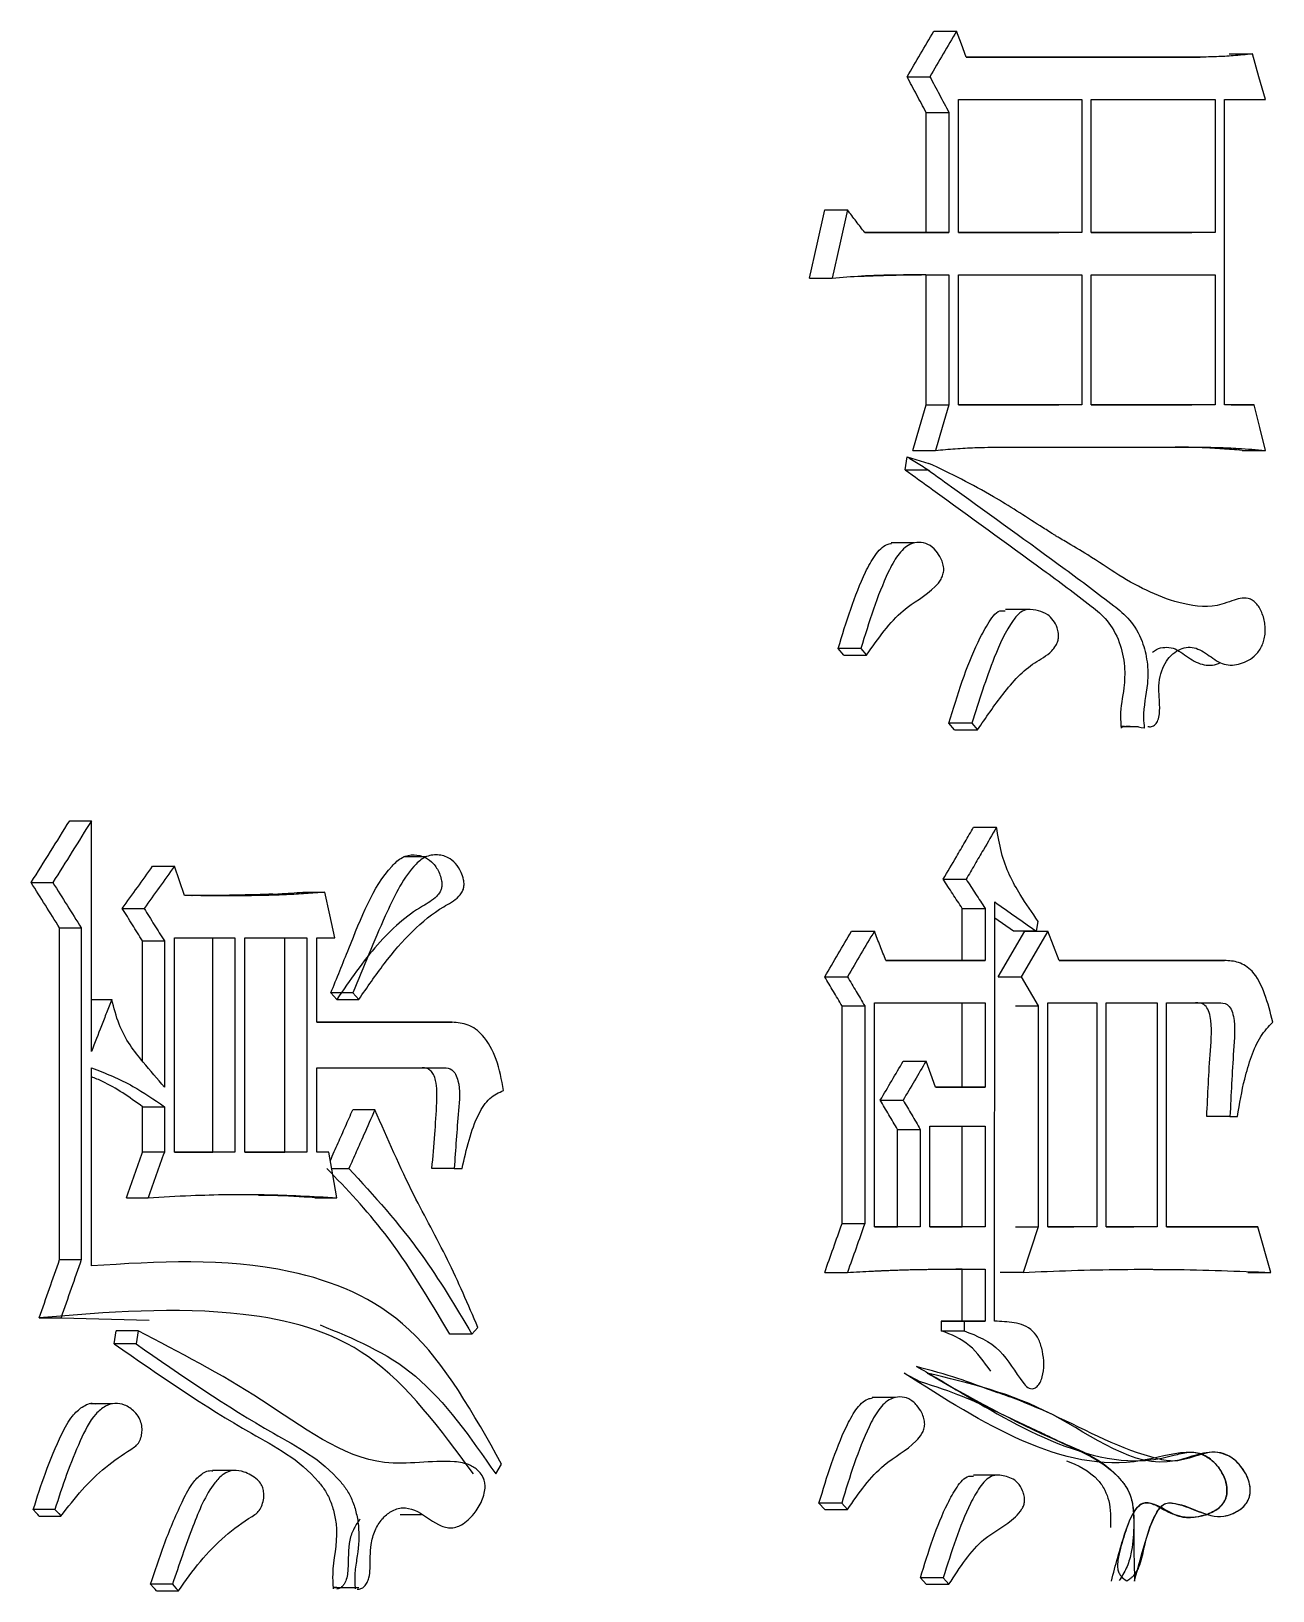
# Model space of a CAD drawing. Header units: millimetres. Extents: x 2003 to 4439, y 563 to 2285.
# Drawn here: x 2873.83 to 2877.96, y 730.27 to 735.46 of the extents above; entities that cross this region are included whole.
import ezdxf

# ---------------------------------------------------------------- set-up
doc = ezdxf.new("R2010")
doc.units = ezdxf.units.MM

msp = doc.modelspace()

# ---------------------------------------------------------------- linework, layer by layer
at = {"color": 7, "linetype": 'Continuous', "lineweight": 25}
for p, q in [((2876.8326, 735.4604), (2876.9087, 735.4604)), ((2877.8162, 735.3847), (2877.8935, 735.3847)), ((2877.7196, 735.3739), (2876.9404, 735.3739)), ((2876.9404, 735.3739), (2877.6424, 735.3739)), ((2877.6425, 735.3739), (2877.7196, 735.3739)), ((2876.7437, 735.309), (2876.8198, 735.309)), ((2876.9151, 734.7898), (2876.9151, 735.2333)), ((2876.9151, 735.2333), (2877.3256, 735.2333)), ((2877.3256, 735.2333), (2877.3256, 734.7898)), ((2877.357, 734.7898), (2877.357, 735.2333)), ((2877.357, 735.2333), (2877.7693, 735.2333)), ((2877.7693, 735.2333), (2877.7693, 734.7898)), ((2877.8004, 735.2333), (2877.9368, 735.2333)), ((2877.8004, 734.2165), (2877.8004, 735.2333)), ((2876.8072, 735.19), (2876.8833, 735.19)), ((2876.8072, 734.7898), (2876.8072, 735.19)), ((2876.8833, 735.19), (2876.8833, 734.7898)), ((2876.4697, 734.8655), (2876.5454, 734.8655)), ((2876.8833, 734.7898), (2876.6029, 734.7898)), ((2876.6029, 734.7898), (2876.8072, 734.7898)), ((2876.8072, 734.7898), (2876.8833, 734.7898)), ((2877.3256, 734.7898), (2876.9151, 734.7898)), ((2876.9151, 734.7898), (2877.2489, 734.7898)), ((2877.3256, 734.7898), (2877.2489, 734.7898)), ((2877.7693, 734.7898), (2877.357, 734.7898)), ((2877.357, 734.7898), (2877.6921, 734.7898)), ((2877.7693, 734.7898), (2877.6922, 734.7898)), ((2876.4185, 734.6383), (2876.4941, 734.6383)), ((2876.8072, 734.6491), (2876.8833, 734.6491)), ((2876.8072, 734.2165), (2876.8072, 734.6491)), ((2876.8833, 734.6491), (2876.8833, 734.2165)), ((2876.9151, 734.2165), (2876.9151, 734.6491)), ((2876.9151, 734.6491), (2877.3256, 734.6491)), ((2877.3256, 734.6491), (2877.3256, 734.2165)), ((2877.357, 734.6491), (2877.7693, 734.6492)), ((2877.357, 734.2165), (2877.357, 734.6491)), ((2877.7693, 734.6492), (2877.7693, 734.2165)), ((2876.8072, 734.2165), (2876.8833, 734.2165)), ((2877.3256, 734.2165), (2876.9151, 734.2165)), ((2876.9151, 734.2165), (2877.2489, 734.2165)), ((2877.3256, 734.2165), (2877.2489, 734.2165)), ((2877.7693, 734.2165), (2877.357, 734.2165)), ((2877.357, 734.2165), (2877.6921, 734.2165)), ((2877.7693, 734.2165), (2877.6922, 734.2165)), ((2877.8997, 734.2165), (2877.8004, 734.2165)), ((2877.8224, 734.2165), (2877.8997, 734.2165)), ((2876.7374, 734.0001), (2876.7437, 734.0434)), ((2876.7437, 734.0434), (2876.8166, 734.0217)), ((2876.7628, 734.065), (2876.8388, 734.065)), ((2877.0544, 734.0758), (2877.7133, 734.0758)), ((2877.6363, 734.0758), (2877.7133, 734.0758)), ((2877.8595, 734.065), (2877.9368, 734.065)), ((2876.7669, 733.7567), (2876.6909, 733.7566)), ((2877.1486, 733.5349), (2877.0716, 733.5349)), ((2876.5336, 733.3835), (2876.5144, 733.4052)), ((2876.5336, 733.3835), (2876.6093, 733.3835)), ((2876.5901, 733.4052), (2876.6093, 733.3835)), ((2876.9022, 733.1347), (2876.8833, 733.1563)), ((2876.9595, 733.1563), (2876.9785, 733.1347)), ((2876.9022, 733.1347), (2876.9785, 733.1347)), ((2873.9559, 732.8318), (2874.0283, 732.8318)), ((2874.0283, 732.0638), (2874.0283, 732.8318)), ((2876.9655, 732.8102), (2877.0418, 732.8102)), ((2875.1421, 732.7114), (2875.0675, 732.7114)), ((2874.2317, 732.6804), (2874.3045, 732.6804)), ((2876.8642, 732.6371), (2876.9404, 732.6371)), ((2873.8276, 732.6263), (2873.8998, 732.6263)), ((2874.7323, 732.5938), (2874.8057, 732.5938)), ((2874.131, 732.5397), (2874.2036, 732.5397)), ((2876.9275, 732.5398), (2877.0038, 732.5398)), ((2876.9275, 732.3667), (2876.9275, 732.5398)), ((2877.0038, 732.5398), (2877.0038, 732.3667)), ((2877.0354, 731.166), (2877.0355, 732.5614)), ((2877.098, 732.464), (2877.0355, 732.5079)), ((2877.1744, 732.464), (2877.1808, 732.4965)), ((2873.9222, 732.4748), (2873.9945, 732.4748)), ((2873.9222, 731.3715), (2873.9222, 732.4748)), ((2873.9945, 732.4748), (2873.9945, 731.3715)), ((2874.1981, 732.0316), (2874.1981, 732.4316)), ((2874.1981, 732.4316), (2874.2709, 732.4316)), ((2874.2709, 732.4316), (2874.2709, 731.9448)), ((2874.3045, 731.7284), (2874.3045, 732.4424)), ((2874.3045, 732.4424), (2874.5056, 732.4424)), ((2874.4325, 731.7284), (2874.4325, 732.4424)), ((2874.5056, 732.4424), (2874.5056, 731.7284)), ((2874.539, 731.7284), (2874.539, 732.4424)), ((2874.539, 732.4424), (2874.7458, 732.4424)), ((2874.6725, 731.7285), (2874.6725, 732.4424)), ((2874.7458, 732.4424), (2874.7458, 731.7285)), ((2874.7791, 732.4424), (2874.8389, 732.4424)), ((2874.7791, 732.1611), (2874.7791, 732.4424)), ((2876.5591, 732.464), (2876.6349, 732.464)), ((2877.0475, 732.3126), (2877.1357, 732.464)), ((2877.1744, 732.464), (2877.098, 732.464)), ((2877.2123, 732.464), (2877.124, 732.3126)), ((2877.1358, 732.464), (2877.2123, 732.464)), ((2877.2501, 732.3667), (2877.2123, 732.464)), ((2877.0038, 732.3667), (2876.6732, 732.3667)), ((2876.6732, 732.3667), (2876.9275, 732.3667)), ((2876.9275, 732.3667), (2877.0038, 732.3667)), ((2877.8004, 732.3667), (2877.2501, 732.3667)), ((2877.2501, 732.3667), (2877.7231, 732.3667)), ((2877.7232, 732.3667), (2877.8004, 732.3667)), ((2876.4697, 732.3126), (2876.5454, 732.3126)), ((2877.0475, 732.3126), (2877.124, 732.3126)), ((2877.124, 732.3126), (2877.1808, 732.2153)), ((2874.0283, 732.2369), (2874.0958, 732.2369)), ((2874.8987, 732.2585), (2874.8252, 732.2585)), ((2874.845, 732.2369), (2874.8252, 732.2585)), ((2874.8987, 732.2585), (2874.9186, 732.2369)), ((2876.6349, 732.2261), (2877.0038, 732.2261)), ((2876.6349, 731.4797), (2876.6349, 732.2261)), ((2876.9275, 731.9448), (2876.9275, 732.2261)), ((2877.0038, 732.2261), (2877.0038, 731.9448)), ((2877.2123, 731.4797), (2877.2123, 732.2261)), ((2877.2123, 732.2261), (2877.3758, 732.2261)), ((2877.3758, 732.2261), (2877.3758, 731.4797)), ((2877.4072, 731.4797), (2877.4072, 732.2261)), ((2877.4072, 732.2261), (2877.5762, 732.2261)), ((2877.5762, 732.2261), (2877.5762, 731.4797)), ((2877.6074, 732.2261), (2877.7818, 732.2261)), ((2877.6074, 731.4797), (2877.6074, 732.2261)), ((2877.7048, 732.2261), (2877.7821, 732.2261)), ((2876.5272, 732.2152), (2876.6029, 732.2152)), ((2876.5272, 731.4905), (2876.5272, 732.2152)), ((2876.6029, 732.2152), (2876.6029, 731.4905)), ((2877.1043, 732.2153), (2877.1808, 732.2153)), ((2877.1808, 732.2153), (2877.1807, 731.4797)), ((2875.2293, 732.1611), (2874.7791, 732.1611)), ((2874.7791, 732.1611), (2875.1554, 732.1611)), ((2875.1554, 732.1611), (2875.2293, 732.1611)), ((2874.0283, 731.3499), (2874.0283, 732.0096)), ((2874.7791, 732.0097), (2875.203, 732.0097)), ((2874.7791, 731.7285), (2874.7791, 732.0097)), ((2875.1292, 732.0097), (2875.2032, 732.0097)), ((2876.731, 732.0314), (2876.807, 732.0314)), ((2877.0038, 731.9448), (2876.8388, 731.9448)), ((2876.8388, 731.9448), (2876.9275, 731.9448)), ((2876.9275, 731.9448), (2877.0038, 731.9448)), ((2874.1981, 731.8799), (2874.2709, 731.8799)), ((2874.1981, 731.7284), (2874.1981, 731.8799)), ((2874.2709, 731.8799), (2874.2709, 731.7284)), ((2874.972, 731.8699), (2874.8984, 731.8699)), ((2876.6547, 731.9015), (2876.7306, 731.9015)), ((2876.7119, 731.8042), (2876.7879, 731.8042)), ((2876.7119, 731.4797), (2876.7119, 731.8042)), ((2876.7879, 731.8042), (2876.7879, 731.4797)), ((2876.8197, 731.4797), (2876.8197, 731.815)), ((2876.8197, 731.815), (2877.0038, 731.815)), ((2876.9275, 731.4797), (2876.9275, 731.815)), ((2877.0038, 731.815), (2877.0038, 731.4797)), ((2877.819, 731.8475), (2877.7418, 731.8475)), ((2877.819, 731.8475), (2877.8438, 731.8475)), ((2874.2709, 731.7284), (2874.1981, 731.7284)), ((2874.5056, 731.7284), (2874.3045, 731.7284)), ((2874.3045, 731.7284), (2874.4325, 731.7284)), ((2874.5056, 731.7284), (2874.4325, 731.7284)), ((2874.7458, 731.7285), (2874.539, 731.7284)), ((2874.539, 731.7284), (2874.6725, 731.7285)), ((2874.7458, 731.7285), (2874.6725, 731.7285)), ((2874.819, 731.7285), (2874.7791, 731.7285)), ((2874.819, 731.7285), (2874.7791, 731.7285)), ((2874.8284, 731.6745), (2874.8855, 731.6745)), ((2875.2359, 731.6744), (2875.1619, 731.6744)), ((2875.2359, 731.6744), (2875.2623, 731.6744)), ((2874.1444, 731.577), (2874.2171, 731.577)), ((2874.7721, 731.577), (2874.8456, 731.577)), ((2876.5272, 731.4905), (2876.6029, 731.4905)), ((2876.7879, 731.4797), (2876.6349, 731.4797)), ((2876.6349, 731.4797), (2876.7119, 731.4797)), ((2876.7879, 731.4797), (2876.7119, 731.4797)), ((2877.0038, 731.4797), (2876.8197, 731.4797)), ((2876.8197, 731.4797), (2876.9275, 731.4797)), ((2877.0038, 731.4797), (2876.9275, 731.4797)), ((2877.1043, 731.4797), (2877.1807, 731.4797)), ((2877.1807, 731.4797), (2877.1303, 731.3282)), ((2877.3758, 731.4797), (2877.2123, 731.4797)), ((2877.2123, 731.4797), (2877.299, 731.4797)), ((2877.3758, 731.4797), (2877.2991, 731.4797)), ((2877.5762, 731.4797), (2877.4072, 731.4797)), ((2877.4072, 731.4797), (2877.4991, 731.4797)), ((2877.5762, 731.4797), (2877.4992, 731.4797)), ((2877.912, 731.4797), (2877.6074, 731.4797)), ((2877.6074, 731.4797), (2877.8346, 731.4797)), ((2877.8348, 731.4797), (2877.912, 731.4797)), ((2877.9554, 731.3282), (2877.912, 731.4797)), ((2873.9222, 731.3715), (2873.9945, 731.3715)), ((2876.9275, 731.339), (2876.9066, 731.339)), ((2876.9275, 731.166), (2876.9275, 731.339)), ((2877.0038, 731.339), (2877.0038, 731.166)), ((2877.5638, 731.3373), (2877.6193, 731.3377)), ((2876.4697, 731.3282), (2876.5454, 731.3282)), ((2877.1303, 731.3282), (2877.0538, 731.3282)), ((2877.878, 731.3282), (2877.9554, 731.3282)), ((2873.8546, 731.1768), (2873.9269, 731.1768)), ((2873.9269, 731.1768), (2874.2202, 731.1688)), ((2874.1041, 731.0902), (2874.1108, 731.1335)), ((2874.1834, 731.1335), (2874.1108, 731.1335)), ((2874.1834, 731.1335), (2874.1767, 731.0902)), ((2876.9341, 731.166), (2876.8579, 731.166)), ((2876.8579, 731.166), (2876.9275, 731.166)), ((2876.8579, 731.166), (2876.8579, 731.1335)), ((2876.8579, 731.1335), (2876.9341, 731.1335)), ((2876.9275, 731.166), (2877.0038, 731.166)), ((2876.9341, 731.166), (2876.9341, 731.1335)), ((2877.0038, 731.166), (2876.9341, 731.166)), ((2874.1767, 731.0902), (2874.1041, 731.0902)), ((2875.2952, 731.1227), (2875.2212, 731.1227)), ((2876.7342, 730.9929), (2876.7891, 730.9644)), ((2877.1604, 730.9407), (2877.1608, 730.9407)), ((2874.0982, 730.8909), (2874.0248, 730.8909)), ((2876.7032, 730.9117), (2876.6273, 730.9117)), ((2874.5056, 730.669), (2874.4317, 730.669)), ((2875.3741, 730.6575), (2875.3938, 730.69)), ((2877.0409, 730.6528), (2876.9646, 730.6528)), ((2876.4697, 730.5386), (2876.4505, 730.5602)), ((2876.5261, 730.5602), (2876.5453, 730.5386)), ((2873.9066, 730.5386), (2873.8343, 730.5386)), ((2873.8546, 730.5169), (2873.9268, 730.5169)), ((2875.0556, 730.5224), (2875.1274, 730.5222)), ((2876.4697, 730.5386), (2876.5453, 730.5386)), ((2876.8072, 730.2898), (2876.7881, 730.3114)), ((2874.2977, 730.2898), (2874.2249, 730.2898)), ((2874.2451, 730.2682), (2874.3178, 730.2682)), ((2874.8455, 730.2789), (2874.919, 730.2789))]:
    msp.add_line(p, q, dxfattribs=at)
at = {"color": 7, "linetype": 'Continuous', "lineweight": 25, "flags": 128}
for points in [[(2876.9404, 735.3739), (2876.9246, 735.4172), (2876.9087, 735.4604)], [(2877.9368, 735.2333), (2877.9152, 735.309), (2877.8935, 735.3847)], [(2876.4185, 734.6383), (2876.4441, 734.7519), (2876.4697, 734.8655)], [(2876.5454, 734.8655), (2876.5198, 734.7519), (2876.4941, 734.6383)], [(2876.7628, 734.065), (2876.785, 734.1407), (2876.8072, 734.2165)], [(2876.8833, 734.2165), (2876.8611, 734.1407), (2876.8388, 734.065)], [(2877.9368, 734.065), (2877.9182, 734.1407), (2877.8997, 734.2165)], [(2876.7374, 734.0001), (2876.7715, 734.0001), (2876.7925, 734.0001), (2876.8134, 734.0001)], [(2876.5901, 733.4052), (2876.5621, 733.4052), (2876.5382, 733.4052), (2876.5144, 733.4052)], [(2876.9595, 733.1563), (2876.9317, 733.1563), (2876.9075, 733.1563), (2876.8833, 733.1563)], [(2874.338, 732.583), (2874.3213, 732.6317), (2874.3045, 732.6804)], [(2874.8389, 732.4424), (2874.8223, 732.5181), (2874.8057, 732.5938)], [(2874.845, 732.2369), (2874.8718, 732.2369), (2874.8952, 732.2369), (2874.9186, 732.2369)], [(2876.8388, 731.9448), (2876.8229, 731.9881), (2876.807, 732.0314)], [(2874.8456, 731.577), (2874.8323, 731.6527), (2874.819, 731.7285)], [(2875.2952, 731.1227), (2875.3052, 731.1336), (2875.3151, 731.1445)], [(2876.5261, 730.5602), (2876.4981, 730.5602), (2876.4743, 730.5602), (2876.4505, 730.5602)], [(2873.8546, 730.5169), (2873.8494, 730.5224), (2873.8443, 730.5279), (2873.8343, 730.5386)], [(2873.9066, 730.5386), (2873.9117, 730.5331), (2873.9193, 730.525), (2873.9269, 730.5169)], [(2876.8642, 730.3114), (2876.836, 730.3114), (2876.8121, 730.3114), (2876.7881, 730.3114)], [(2876.8642, 730.3114), (2876.8738, 730.3006), (2876.8833, 730.2898)], [(2874.2451, 730.2682), (2874.24, 730.2737), (2874.2348, 730.2792), (2874.225, 730.2898)], [(2874.2977, 730.2898), (2874.3028, 730.2843), (2874.3103, 730.2762), (2874.3179, 730.2682)], [(2876.8072, 730.2898), (2876.8354, 730.2898), (2876.8594, 730.2898), (2876.8833, 730.2898)]]:
    msp.add_lwpolyline(points, dxfattribs=at)
at = {"color": 7, "linetype": 'Continuous', "lineweight": 25}
for points, knots in [([(2876.7437, 735.309), (2876.7585, 735.3342), (2876.7882, 735.3847), (2876.8178, 735.4352), (2876.8326, 735.4604)], [0, 0, 0, 0, 0.499999, 1, 1, 1, 1]), ([(2876.9087, 735.4604), (2876.8939, 735.4352), (2876.8643, 735.3847), (2876.8346, 735.3342), (2876.8198, 735.309)], [0, 0, 0, 0, 0.499999, 1, 1, 1, 1]), ([(2877.8935, 735.3847), (2877.8722, 735.3824), (2877.8326, 735.3781), (2877.7746, 735.3751), (2877.7379, 735.3743), (2877.7196, 735.3739)], [0, 0, 0, 0, 0.368696, 0.68428, 1, 1, 1, 1]), ([(2876.8072, 735.19), (2876.7966, 735.2098), (2876.7755, 735.2495), (2876.7543, 735.2892), (2876.7437, 735.309)], [0, 0, 0, 0, 0.5, 1, 1, 1, 1]), ([(2876.8198, 735.309), (2876.8304, 735.2892), (2876.8515, 735.2495), (2876.8727, 735.2098), (2876.8833, 735.19)], [0, 0, 0, 0, 0.5, 1, 1, 1, 1]), ([(2876.6029, 734.7898), (2876.5934, 734.8024), (2876.5742, 734.8276), (2876.555, 734.8529), (2876.5454, 734.8655)], [0, 0, 0, 0, 0.5000004, 1, 1, 1, 1]), ([(2876.4941, 734.6383), (2876.5267, 734.6411), (2876.5633, 734.6442), (2876.6019, 734.6463), (2876.6121, 734.6468), (2876.6222, 734.6472), (2876.6344, 734.6477), (2876.6466, 734.6482), (2876.6588, 734.6486), (2876.6709, 734.6489), (2876.6831, 734.6492), (2876.6953, 734.6494), (2876.7075, 734.6496), (2876.7196, 734.6498), (2876.7318, 734.6499), (2876.7439, 734.65), (2876.7561, 734.65), (2876.7683, 734.65), (2876.7804, 734.65), (2876.7926, 734.6499), (2876.8027, 734.6499), (2876.8108, 734.6498), (2876.8168, 734.6498), (2876.8229, 734.6498), (2876.829, 734.6497), (2876.835, 734.6496), (2876.8411, 734.6496), (2876.8472, 734.6495), (2876.8532, 734.6495), (2876.8593, 734.6494), (2876.8654, 734.6493), (2876.8734, 734.6493), (2876.8793, 734.6492), (2876.8833, 734.6491)], [0, 0, 0, 0, 0.250151, 0.281419, 0.297053, 0.328322, 0.35959, 0.390858, 0.422126, 0.453395, 0.484663, 0.515931, 0.5472, 0.578468, 0.609736, 0.641004, 0.672273, 0.703541, 0.734809, 0.766077, 0.797346, 0.81298, 0.828614, 0.844248, 0.859882, 0.875516, 0.891151, 0.906785, 0.922419, 0.938053, 0.953687, 0.969321, 1, 1, 1, 1]), ([(2876.5801, 734.645), (2876.581, 734.645), (2876.5908, 734.6446), (2876.6849, 734.6489), (2876.7478, 734.6492), (2876.7824, 734.6492), (2876.7924, 734.6492), (2876.7923, 734.6493), (2876.7922, 734.6493)], [0, 0, 0, 0, 0.055768, 0.55582, 0.7982, 0.940395, 0.975861, 1, 1, 1, 1]), ([(2876.8193, 733.9958), (2876.8046, 734.005), (2876.7827, 734.0187), (2876.7587, 734.0338), (2876.7481, 734.0405), (2876.7449, 734.0426), (2876.7437, 734.0434)], [0, 0, 0, 0, 0.582257, 0.869629, 0.954439, 1, 1, 1, 1]), ([(2876.8388, 734.065), (2876.8607, 734.0669), (2876.9044, 734.0708), (2876.9763, 734.0746), (2877.0263, 734.0754), (2877.0544, 734.0758)], [0, 0, 0, 0, 0.303893, 0.607799, 1, 1, 1, 1]), ([(2877.8593, 734.065), (2877.8372, 734.0667), (2877.793, 734.0701), (2877.7187, 734.0746), (2877.6663, 734.0754), (2877.6362, 734.0758)], [0, 0, 0, 0, 0.29793, 0.595868, 1, 1, 1, 1]), ([(2877.7133, 734.0758), (2877.7356, 734.0755), (2877.78, 734.0749), (2877.8546, 734.0714), (2877.9067, 734.0674), (2877.9368, 734.065)], [0, 0, 0, 0, 0.297543, 0.595099, 1, 1, 1, 1]), ([(2876.7374, 734.0001), (2876.7681, 733.978), (2876.922, 733.8674), (2877.1293, 733.7169), (2877.3224, 733.5748), (2877.4119, 733.5022), (2877.4524, 733.4321), (2877.4704, 733.3503), (2877.4672, 733.2657), (2877.4513, 733.1988), (2877.4555, 733.1536), (2877.4567, 733.1401)], [0, 0, 0, 0, 0.101474, 0.507349, 0.687605, 0.74902, 0.811274, 0.865807, 0.912165, 0.973682, 1, 1, 1, 1]), ([(2876.8108, 734.0019), (2876.8416, 733.9798), (2876.9954, 733.8694), (2877.2034, 733.7196), (2877.3967, 733.576), (2877.487, 733.5043), (2877.5264, 733.4379), (2877.5455, 733.3619), (2877.5469, 733.2736), (2877.5272, 733.2017), (2877.5325, 733.1515), (2877.5337, 733.14)], [0, 0, 0, 0, 0.101091, 0.505417, 0.686144, 0.747623, 0.809949, 0.856214, 0.902538, 0.977672, 1, 1, 1, 1]), ([(2877.545, 733.1456), (2877.5493, 733.145), (2877.5582, 733.1438), (2877.5686, 733.1505), (2877.5756, 733.1586), (2877.5811, 733.1697), (2877.5858, 733.1937), (2877.5844, 733.2242), (2877.5829, 733.2518), (2877.5817, 733.2796), (2877.5849, 733.3123), (2877.5975, 733.349), (2877.6168, 733.378), (2877.6405, 733.3974), (2877.6665, 733.4085), (2877.7021, 733.4116), (2877.7443, 733.3869), (2877.7924, 733.3486), (2877.8479, 733.3491), (2877.8925, 733.3699), (2877.9191, 733.4001), (2877.9298, 733.4237), (2877.9347, 733.4429), (2877.9369, 733.4635), (2877.936, 733.4848), (2877.9319, 733.5059), (2877.9251, 733.5255), (2877.9163, 733.543), (2877.9057, 733.5567), (2877.8935, 733.5665), (2877.8669, 733.578), (2877.8318, 733.5667), (2877.7615, 733.5397), (2877.6303, 733.5521), (2877.4822, 733.6243), (2877.3558, 733.712), (2877.2888, 733.7506), (2877.255, 733.7709), (2877.245, 733.7769), (2877.2417, 733.7789), (2877.2392, 733.7804), (2877.2344, 733.7835), (2877.2165, 733.7947), (2877.1484, 733.8373), (2877.0148, 733.926), (2876.8889, 733.9868), (2876.8166, 734.0217)], [0, 0, 0, 0, 0.00737, 0.015009, 0.018555, 0.022128, 0.030111, 0.045178, 0.055064, 0.060343, 0.075509, 0.090437, 0.104896, 0.120548, 0.135595, 0.150698, 0.180779, 0.211233, 0.242231, 0.273349, 0.290015, 0.297441, 0.304692, 0.312416, 0.319982, 0.327794, 0.336224, 0.34425, 0.351944, 0.359644, 0.367692, 0.398957, 0.418859, 0.492604, 0.619034, 0.682459, 0.727701, 0.740175, 0.743874, 0.745883, 0.74615, 0.748384, 0.7547, 0.77878, 0.872725, 1, 1, 1, 1]), ([(2876.5144, 733.4052), (2876.5414, 733.4936), (2876.5752, 733.6047), (2876.6351, 733.7164), (2876.6667, 733.7509), (2876.6873, 733.7543), (2876.6924, 733.7551)], [0, 0, 0, 0, 0.631825, 0.793272, 0.948374, 1, 1, 1, 1]), ([(2876.6093, 733.3835), (2876.6476, 733.4386), (2876.7154, 733.5361), (2876.8123, 733.5826), (2876.8548, 733.6304), (2876.8639, 733.6508), (2876.8671, 733.6688), (2876.8639, 733.688), (2876.8551, 733.7094), (2876.8389, 733.7337), (2876.814, 733.7546), (2876.7833, 733.7607), (2876.7474, 733.7532), (2876.7109, 733.7172), (2876.6511, 733.6037), (2876.6172, 733.4932), (2876.5901, 733.4052)], [0, 0, 0, 0, 0.207529, 0.367373, 0.400836, 0.41667, 0.431354, 0.448141, 0.466694, 0.497248, 0.538464, 0.578549, 0.619959, 0.682144, 0.746848, 1, 1, 1, 1]), ([(2876.8833, 733.1563), (2876.9121, 733.251), (2876.9483, 733.3698), (2877.011, 733.4856), (2877.0421, 733.5334), (2877.0649, 733.5312), (2877.071, 733.5306)], [0, 0, 0, 0, 0.628291, 0.787843, 0.943892, 1, 1, 1, 1]), ([(2876.9785, 733.1347), (2877.0062, 733.1751), (2877.0644, 733.2599), (2877.1474, 733.3517), (2877.2143, 733.3822), (2877.2382, 733.4123), (2877.2458, 733.4282), (2877.2489, 733.4425), (2877.2483, 733.458), (2877.2429, 733.4782), (2877.2309, 733.5003), (2877.2099, 733.5225), (2877.1799, 733.5309), (2877.1495, 733.538), (2877.1195, 733.5273), (2877.0778, 733.4764), (2877.0212, 733.3517), (2876.9829, 733.2304), (2876.9595, 733.1563)], [0, 0, 0, 0, 0.145124, 0.304252, 0.383323, 0.40611, 0.420719, 0.431527, 0.442364, 0.458238, 0.484495, 0.512276, 0.553409, 0.599258, 0.628708, 0.668116, 0.797317, 1, 1, 1, 1]), ([(2877.5612, 733.3929), (2877.5656, 733.3961), (2877.5785, 733.4054), (2877.6018, 733.4106), (2877.639, 733.4073), (2877.6801, 733.373), (2877.7323, 733.3456), (2877.7704, 733.3491), (2877.7875, 733.3587), (2877.7875, 733.3587)], [0, 0, 0, 0, 0.0611875, 0.1807988, 0.2971969, 0.5319522, 0.7661169, 0.9995646, 1, 1, 1, 1]), ([(2877.468, 733.1455), (2877.4655, 733.1455), (2877.4617, 733.1455), (2877.4578, 733.1455), (2877.4566, 733.1455), (2877.4565, 733.1455), (2877.4565, 733.1455), (2877.4595, 733.1455), (2877.477, 733.1455), (2877.4936, 733.1455), (2877.5082, 733.1455), (2877.5149, 733.1455)], [0, 0, 0, 0, 0.13378, 0.2044, 0.212318, 0.214881, 0.216602, 0.217222, 0.490673, 0.769444, 1, 1, 1, 1]), ([(2877.5337, 733.14), (2877.5205, 733.142), (2877.4975, 733.1456), (2877.4725, 733.1458), (2877.4601, 733.1438), (2877.4572, 733.142), (2877.4567, 733.141), (2877.4567, 733.1405), (2877.4567, 733.1402), (2877.4567, 733.1401)], [0, 0, 0, 0, 0.493604, 0.861876, 0.955662, 0.982084, 0.991539, 0.995796, 1, 1, 1, 1]), ([(2873.8276, 732.6263), (2873.849, 732.6605), (2873.8918, 732.729), (2873.9345, 732.7976), (2873.9559, 732.8318)], [0, 0, 0, 0, 0.499999, 1, 1, 1, 1]), ([(2874.0283, 732.8318), (2874.0069, 732.7976), (2873.9641, 732.729), (2873.9212, 732.6605), (2873.8998, 732.6263)], [0, 0, 0, 0, 0.5, 1, 1, 1, 1]), ([(2876.8642, 732.6371), (2876.8789, 732.6621), (2876.9031, 732.7034), (2876.9368, 732.7611), (2876.9559, 732.7939), (2876.9655, 732.8102)], [0, 0, 0, 0, 0.432843, 0.716421, 1, 1, 1, 1]), ([(2877.0418, 732.8102), (2877.0272, 732.7853), (2877.003, 732.7439), (2876.9692, 732.6862), (2876.95, 732.6535), (2876.9404, 732.6371)], [0, 0, 0, 0, 0.43259, 0.716295, 1, 1, 1, 1]), ([(2877.1808, 732.4965), (2877.1602, 732.5256), (2877.1262, 732.5738), (2877.0836, 732.6496), (2877.0557, 732.7254), (2877.0465, 732.7818), (2877.0418, 732.8102)], [0, 0, 0, 0, 0.3337806, 0.5521509, 0.7741701, 1, 1, 1, 1]), ([(2874.8252, 732.2585), (2874.8451, 732.3076), (2874.9053, 732.4553), (2874.9723, 732.6298), (2875.0624, 732.7134), (2875.1021, 732.7208), (2875.1379, 732.7132), (2875.1676, 732.6914), (2875.1849, 732.6637), (2875.1933, 732.6384), (2875.1953, 732.6209), (2875.1937, 732.6064), (2875.188, 732.5924), (2875.1683, 732.568), (2875.0918, 732.5289), (2874.9737, 732.4242), (2874.8887, 732.3005), (2874.845, 732.2369)], [0, 0, 0, 0, 0.117084, 0.352421, 0.392033, 0.4319, 0.470231, 0.500102, 0.530093, 0.545391, 0.556909, 0.565721, 0.574545, 0.589616, 0.642212, 0.816089, 1, 1, 1, 1]), ([(2874.9186, 732.2369), (2874.9463, 732.2772), (2875.0301, 732.399), (2875.1429, 732.5186), (2875.2403, 732.5663), (2875.2606, 732.5906), (2875.2671, 732.6037), (2875.2694, 732.6194), (2875.2673, 732.6392), (2875.2584, 732.6648), (2875.2411, 732.6914), (2875.2122, 732.7132), (2875.1753, 732.7212), (2875.1343, 732.7124), (2875.07, 732.6509), (2874.9936, 732.4919), (2874.9336, 732.3445), (2874.8987, 732.2585)], [0, 0, 0, 0, 0.117023, 0.353532, 0.409689, 0.421913, 0.431957, 0.442101, 0.453679, 0.472075, 0.49977, 0.527462, 0.568321, 0.610802, 0.649012, 0.795156, 1, 1, 1, 1]), ([(2874.131, 732.5397), (2874.1478, 732.5632), (2874.1814, 732.6101), (2874.2149, 732.6569), (2874.2317, 732.6804)], [0, 0, 0, 0, 0.499999, 1, 1, 1, 1]), ([(2874.3045, 732.6804), (2874.2877, 732.6569), (2874.2541, 732.6101), (2874.2204, 732.5632), (2874.2036, 732.5397)], [0, 0, 0, 0, 0.499999, 1, 1, 1, 1]), ([(2876.9275, 732.5398), (2876.917, 732.556), (2876.8959, 732.5884), (2876.8748, 732.6209), (2876.8642, 732.6371)], [0, 0, 0, 0, 0.5, 1, 1, 1, 1]), ([(2876.9404, 732.6371), (2876.951, 732.6209), (2876.9721, 732.5884), (2876.9932, 732.556), (2877.0038, 732.5398)], [0, 0, 0, 0, 0.499999, 1, 1, 1, 1]), ([(2873.9222, 732.4748), (2873.9064, 732.5001), (2873.8749, 732.5506), (2873.8434, 732.601), (2873.8276, 732.6263)], [0, 0, 0, 0, 0.5, 1, 1, 1, 1]), ([(2873.8998, 732.6263), (2873.9156, 732.601), (2873.9472, 732.5506), (2873.9787, 732.5001), (2873.9945, 732.4748)], [0, 0, 0, 0, 0.499999, 1, 1, 1, 1]), ([(2874.8057, 732.5938), (2874.7844, 732.5923), (2874.7524, 732.5899), (2874.7097, 732.5872), (2874.6776, 732.5856), (2874.6536, 732.5846), (2874.6348, 732.584), (2874.6214, 732.5836), (2874.6054, 732.5831), (2874.5893, 732.5828), (2874.5759, 732.5826), (2874.5625, 732.5824), (2874.5491, 732.5822), (2874.533, 732.582), (2874.5169, 732.5819), (2874.5008, 732.5819), (2874.4874, 732.5819), (2874.474, 732.5819), (2874.4605, 732.5819), (2874.4444, 732.582), (2874.431, 732.5821), (2874.4202, 732.5822), (2874.4122, 732.5823), (2874.4054, 732.5823), (2874.3987, 732.5824), (2874.392, 732.5824), (2874.3839, 732.5825), (2874.3759, 732.5826), (2874.3691, 732.5827), (2874.3624, 732.5827), (2874.357, 732.5828), (2874.3516, 732.5829), (2874.3476, 732.5829), (2874.3431, 732.583), (2874.3399, 732.583), (2874.338, 732.583)], [0, 0, 0, 0, 0.137495, 0.206243, 0.274991, 0.343739, 0.360926, 0.3953, 0.429674, 0.464048, 0.498422, 0.515609, 0.549982, 0.584356, 0.61873, 0.653104, 0.687478, 0.704665, 0.739038, 0.773412, 0.807786, 0.824973, 0.84216, 0.859347, 0.86794, 0.885127, 0.902314, 0.919501, 0.936688, 0.945281, 0.962468, 0.971061, 0.979655, 0.988248, 1, 1, 1, 1]), ([(2874.6315, 732.5872), (2874.6317, 732.5873), (2874.6323, 732.5878), (2874.5926, 732.5862), (2874.5043, 732.5834), (2874.4273, 732.5829), (2874.385, 732.5829), (2874.3668, 732.5829), (2874.3619, 732.5829), (2874.3627, 732.5828), (2874.3631, 732.5828)], [0, 0, 0, 0, 0.052384, 0.110274, 0.515479, 0.735215, 0.874993, 0.913924, 0.954066, 1, 1, 1, 1]), ([(2874.6314, 732.5872), (2874.6389, 732.5876), (2874.6595, 732.5888), (2874.6931, 732.591), (2874.7192, 732.5929), (2874.7323, 732.5938)], [0, 0, 0, 0, 0.2229786, 0.6114861, 1, 1, 1, 1]), ([(2874.1981, 732.4316), (2874.187, 732.4496), (2874.1646, 732.4857), (2874.1422, 732.5217), (2874.131, 732.5397)], [0, 0, 0, 0, 0.5, 1, 1, 1, 1]), ([(2874.2036, 732.5397), (2874.2148, 732.5217), (2874.2372, 732.4857), (2874.2597, 732.4496), (2874.2709, 732.4316)], [0, 0, 0, 0, 0.499999, 1, 1, 1, 1]), ([(2877.0355, 732.5614), (2877.0586, 732.5452), (2877.105, 732.5127), (2877.1513, 732.4803), (2877.1744, 732.464)], [0, 0, 0, 0, 0.5, 1, 1, 1, 1]), ([(2876.4697, 732.3126), (2876.4846, 732.3378), (2876.5144, 732.3883), (2876.5442, 732.4388), (2876.5591, 732.464)], [0, 0, 0, 0, 0.499999, 1, 1, 1, 1]), ([(2876.6349, 732.464), (2876.62, 732.4388), (2876.5902, 732.3883), (2876.5603, 732.3378), (2876.5454, 732.3126)], [0, 0, 0, 0, 0.499999, 1, 1, 1, 1]), ([(2876.6732, 732.3667), (2876.6668, 732.3829), (2876.6541, 732.4154), (2876.6413, 732.4478), (2876.6349, 732.464)], [0, 0, 0, 0, 0.499999, 1, 1, 1, 1]), ([(2877.9616, 732.1612), (2877.9535, 732.1932), (2877.9375, 732.2562), (2877.8995, 732.3324), (2877.8483, 732.3638), (2877.8163, 732.3657), (2877.8004, 732.3667)], [0, 0, 0, 0, 0.291832, 0.574338, 0.788145, 1, 1, 1, 1]), ([(2876.5272, 732.2152), (2876.5176, 732.2315), (2876.4985, 732.2639), (2876.4793, 732.2964), (2876.4697, 732.3126)], [0, 0, 0, 0, 0.5, 1, 1, 1, 1]), ([(2876.5454, 732.3126), (2876.555, 732.2964), (2876.5742, 732.2639), (2876.5933, 732.2315), (2876.6029, 732.2152)], [0, 0, 0, 0, 0.499998, 1, 1, 1, 1]), ([(2874.0958, 732.2369), (2874.0901, 732.2222), (2874.0787, 732.1929), (2874.0562, 732.1352), (2874.0394, 732.0922), (2874.0283, 732.0638)], [0, 0, 0, 0, 0.253937, 0.507874, 1, 1, 1, 1]), ([(2874.2709, 731.9448), (2874.2474, 731.9725), (2874.2086, 732.0182), (2874.1552, 732.0839), (2874.1173, 732.1535), (2874.103, 732.2089), (2874.0958, 732.2369)], [0, 0, 0, 0, 0.334901, 0.5526, 0.773626, 1, 1, 1, 1]), ([(2877.7417, 731.8475), (2877.745, 731.92), (2877.75, 732.03), (2877.7609, 732.153), (2877.7469, 732.2062), (2877.7288, 732.2248), (2877.7139, 732.2256), (2877.7045, 732.2261)], [0, 0, 0, 0, 0.510737, 0.775157, 0.838657, 0.898816, 1, 1, 1, 1]), ([(2877.7818, 732.2261), (2877.7911, 732.2256), (2877.8061, 732.2248), (2877.8242, 732.2062), (2877.8383, 732.153), (2877.8273, 732.03), (2877.8223, 731.92), (2877.819, 731.8475)], [0, 0, 0, 0, 0.1012919, 0.1614916, 0.2249951, 0.4893613, 1, 1, 1, 1]), ([(2875.4004, 731.934), (2875.3939, 731.9693), (2875.3812, 732.0388), (2875.3377, 732.1175), (2875.2829, 732.1567), (2875.2471, 732.1597), (2875.2293, 732.1611)], [0, 0, 0, 0, 0.292672, 0.574648, 0.788772, 1, 1, 1, 1]), ([(2877.8438, 731.8475), (2877.851, 731.8895), (2877.8626, 731.9586), (2877.8893, 732.0477), (2877.9189, 732.1165), (2877.9475, 732.1464), (2877.9616, 732.1612)], [0, 0, 0, 0, 0.3473143, 0.5697619, 0.7881049, 1, 1, 1, 1]), ([(2874.0283, 732.0096), (2874.0749, 731.9911), (2874.1585, 731.9579), (2874.2364, 731.9038), (2874.2709, 731.8799)], [0, 0, 0, 0, 0.557901, 1, 1, 1, 1]), ([(2875.1619, 731.6744), (2875.1653, 731.7122), (2875.1719, 731.7853), (2875.1769, 731.8709), (2875.1794, 731.9308), (2875.1765, 731.9633), (2875.1679, 731.9865), (2875.158, 732.0006), (2875.1447, 732.0083), (2875.1348, 732.0092), (2875.129, 732.0097)], [0, 0, 0, 0, 0.301012, 0.582195, 0.678316, 0.775434, 0.835729, 0.884225, 0.932949, 1, 1, 1, 1]), ([(2875.203, 732.0097), (2875.2118, 732.0089), (2875.226, 732.0075), (2875.2414, 731.9883), (2875.2572, 731.944), (2875.2471, 731.8332), (2875.2404, 731.7375), (2875.2359, 731.6744)], [0, 0, 0, 0, 0.100834, 0.16221, 0.226726, 0.489604, 1, 1, 1, 1]), ([(2876.6547, 731.9015), (2876.6674, 731.9232), (2876.6929, 731.9664), (2876.7183, 732.0097), (2876.731, 732.0314)], [0, 0, 0, 0, 0.499999, 1, 1, 1, 1]), ([(2876.807, 732.0314), (2876.7943, 732.0097), (2876.7688, 731.9664), (2876.7433, 731.9232), (2876.7306, 731.9015)], [0, 0, 0, 0, 0.499999, 1, 1, 1, 1]), ([(2874.1981, 731.8799), (2874.1546, 731.9112), (2874.0996, 731.9507), (2874.0405, 731.9743), (2874.0283, 731.9792)], [0, 0, 0, 0, 0.792726, 1, 1, 1, 1]), ([(2875.2623, 731.6744), (2875.2766, 731.738), (2875.2965, 731.8258), (2875.3522, 731.9125), (2875.3845, 731.9269), (2875.4004, 731.934)], [0, 0, 0, 0, 0.572425, 0.789887, 1, 1, 1, 1]), ([(2874.8238, 731.7012), (2874.8323, 731.7205), (2874.849, 731.7582), (2874.8738, 731.8143), (2874.8901, 731.8511), (2874.8982, 731.8695)], [0, 0, 0, 0, 0.344069, 0.672034, 1, 1, 1, 1]), ([(2874.9718, 731.8695), (2874.9593, 731.8413), (2874.9387, 731.7947), (2874.9099, 731.7298), (2874.8936, 731.6929), (2874.8855, 731.6745)], [0, 0, 0, 0, 0.433599, 0.716799, 1, 1, 1, 1]), ([(2875.3152, 731.1446), (2875.2824, 731.221), (2875.2168, 731.3739), (2875.0889, 731.6011), (2875.0139, 731.7734), (2874.9721, 731.8695)], [0, 0, 0, 0, 0.306675, 0.613603, 1, 1, 1, 1]), ([(2876.7119, 731.8042), (2876.7024, 731.8204), (2876.6833, 731.8529), (2876.6642, 731.8853), (2876.6547, 731.9015)], [0, 0, 0, 0, 0.5, 1, 1, 1, 1]), ([(2876.7306, 731.9015), (2876.7402, 731.8853), (2876.7593, 731.8529), (2876.7784, 731.8204), (2876.7879, 731.8042)], [0, 0, 0, 0, 0.499998, 1, 1, 1, 1]), ([(2874.1444, 731.577), (2874.1534, 731.6022), (2874.1713, 731.6527), (2874.1892, 731.7032), (2874.1981, 731.7284)], [0, 0, 0, 0, 0.5, 1, 1, 1, 1]), ([(2875.2212, 731.1227), (2875.1521, 731.2395), (2875.0299, 731.4464), (2874.878, 731.6054), (2874.812, 731.6745)], [0, 0, 0, 0, 0.564924, 1, 1, 1, 1]), ([(2874.8855, 731.6745), (2874.9685, 731.5835), (2875.1179, 731.4195), (2875.2406, 731.214), (2875.2952, 731.1227)], [0, 0, 0, 0, 0.55543, 1, 1, 1, 1]), ([(2874.2171, 731.577), (2874.2645, 731.5797), (2874.3935, 731.5868), (2874.6034, 731.59), (2874.7648, 731.5813), (2874.8456, 731.577)], [0, 0, 0, 0, 0.225447, 0.61244, 1, 1, 1, 1]), ([(2874.7721, 731.577), (2874.7252, 731.58), (2874.6627, 731.5839), (2874.5998, 731.5845), (2874.5841, 731.5847)], [0, 0, 0, 0, 0.75073, 1, 1, 1, 1]), ([(2876.4697, 731.3282), (2876.4793, 731.3553), (2876.4985, 731.4094), (2876.5176, 731.4634), (2876.5272, 731.4905)], [0, 0, 0, 0, 0.5, 1, 1, 1, 1]), ([(2876.6029, 731.4905), (2876.5933, 731.4634), (2876.5742, 731.4094), (2876.555, 731.3553), (2876.5454, 731.3282)], [0, 0, 0, 0, 0.499999, 1, 1, 1, 1]), ([(2873.8546, 731.1768), (2873.8659, 731.2092), (2873.8884, 731.2741), (2873.9109, 731.339), (2873.9222, 731.3715)], [0, 0, 0, 0, 0.5, 1, 1, 1, 1]), ([(2875.3938, 730.69), (2875.3001, 730.8578), (2875.1162, 731.1875), (2874.6103, 731.387), (2874.2489, 731.3639), (2874.0283, 731.3499)], [0, 0, 0, 0, 0.287943, 0.565415, 1, 1, 1, 1]), ([(2876.5454, 731.3282), (2876.5725, 731.3297), (2876.6065, 731.3315), (2876.6437, 731.3333), (2876.6556, 731.3338), (2876.6641, 731.3342), (2876.6725, 731.3346), (2876.6861, 731.3351), (2876.6996, 731.3357), (2876.7132, 731.3361), (2876.7267, 731.3366), (2876.7402, 731.337), (2876.7572, 731.3374), (2876.7707, 731.3377), (2876.7842, 731.3379), (2876.7977, 731.3382), (2876.8112, 731.3384), (2876.8247, 731.3386), (2876.8349, 731.3387), (2876.8433, 731.3387), (2876.8517, 731.3388), (2876.8585, 731.3389), (2876.8669, 731.3389), (2876.8737, 731.339), (2876.8804, 731.339), (2876.8871, 731.339), (2876.8939, 731.3391), (2876.9023, 731.3391), (2876.9091, 731.3391), (2876.9158, 731.3391), (2876.9225, 731.3391), (2876.9293, 731.3391), (2876.9377, 731.3391), (2876.9444, 731.3391), (2876.9512, 731.3391), (2876.9579, 731.3391), (2876.9646, 731.3391), (2876.973, 731.3391), (2876.9789, 731.3391), (2876.9848, 731.3391), (2876.9882, 731.3391), (2876.9924, 731.3391), (2876.9957, 731.3391), (2876.9998, 731.3391), (2877.0022, 731.3391), (2877.0038, 731.339)], [0, 0, 0, 0, 0.176928, 0.221159, 0.243275, 0.254333, 0.276449, 0.298565, 0.342797, 0.364913, 0.387029, 0.431261, 0.453377, 0.497609, 0.519725, 0.54184, 0.586072, 0.608188, 0.630304, 0.65242, 0.663478, 0.685594, 0.696652, 0.718768, 0.729826, 0.740884, 0.763, 0.774058, 0.796174, 0.807232, 0.818289, 0.840405, 0.851463, 0.873579, 0.884637, 0.895695, 0.917811, 0.928869, 0.950985, 0.956514, 0.967572, 0.973101, 0.984159, 0.989688, 1, 1, 1, 1]), ([(2877.1303, 731.3282), (2877.1839, 731.3305), (2877.3494, 731.3374), (2877.6252, 731.3407), (2877.8453, 731.3324), (2877.9554, 731.3282)], [0, 0, 0, 0, 0.193449, 0.596574, 1, 1, 1, 1]), ([(2875.2999, 730.6575), (2875.1903, 730.8062), (2874.9741, 731.0994), (2874.4501, 731.2269), (2874.0804, 731.1958), (2873.8546, 731.1768)], [0, 0, 0, 0, 0.285883, 0.56379, 1, 1, 1, 1]), ([(2874.9129, 730.2733), (2874.9172, 730.2736), (2874.9257, 730.2741), (2874.9373, 730.2824), (2874.9466, 730.2947), (2874.9538, 730.3153), (2874.9578, 730.3585), (2874.9547, 730.4134), (2874.9711, 730.4704), (2874.9947, 730.5088), (2875.0266, 730.5356), (2875.0644, 730.5479), (2875.1198, 730.5351), (2875.1676, 730.4928), (2875.222, 730.4732), (2875.2645, 730.4863), (2875.3008, 730.52), (2875.3253, 730.5587), (2875.3365, 730.5911), (2875.3396, 730.6133), (2875.3378, 730.6324), (2875.3312, 730.65), (2875.3158, 730.6702), (2875.2838, 730.692), (2875.1773, 730.7076), (2874.9352, 730.6551), (2874.5948, 730.9202), (2874.3208, 731.0623), (2874.1834, 731.1335)], [0, 0, 0, 0, 0.006979, 0.013925, 0.020645, 0.027359, 0.039158, 0.068779, 0.087565, 0.106337, 0.125711, 0.147046, 0.168852, 0.216529, 0.237968, 0.259695, 0.286308, 0.307882, 0.318004, 0.326525, 0.332753, 0.33899, 0.348555, 0.366353, 0.396306, 0.524136, 0.761431, 1, 1, 1, 1]), ([(2874.7895, 731.1532), (2874.9, 731.1082), (2875.1241, 731.0169), (2875.2899, 730.7785), (2875.3741, 730.6575)], [0, 0, 0, 0, 0.492709, 1, 1, 1, 1]), ([(2877.0223, 730.9994), (2877, 731.0308), (2876.9528, 731.0972), (2876.8907, 731.121), (2876.8579, 731.1335)], [0, 0, 0, 0, 0.473164, 1, 1, 1, 1]), ([(2876.9341, 731.1335), (2876.9762, 731.1172), (2877.0523, 731.0877), (2877.1079, 730.9884), (2877.145, 730.9431), (2877.163, 730.9389), (2877.1773, 730.9475), (2877.1873, 730.9616), (2877.1968, 730.9862), (2877.2007, 731.0231), (2877.1954, 731.0658), (2877.1843, 731.1055), (2877.1536, 731.1475), (2877.1001, 731.163), (2877.057, 731.165), (2877.0354, 731.166)], [0, 0, 0, 0, 0.231115, 0.416996, 0.453479, 0.487626, 0.51108, 0.53533, 0.560619, 0.61156, 0.663004, 0.713338, 0.761901, 0.881097, 1, 1, 1, 1]), ([(2874.1041, 731.0902), (2874.2541, 730.9861), (2874.4796, 730.8296), (2874.7297, 730.702), (2874.8082, 730.6011), (2874.8263, 730.5633), (2874.8389, 730.5204), (2874.8512, 730.4387), (2874.8281, 730.357), (2874.8319, 730.2901), (2874.8328, 730.2743)], [0, 0, 0, 0, 0.492457, 0.740078, 0.770604, 0.801348, 0.832638, 0.86482, 0.96803, 1, 1, 1, 1]), ([(2874.1767, 731.0902), (2874.3269, 730.9861), (2874.5527, 730.8296), (2874.8031, 730.702), (2874.8817, 730.6011), (2874.8998, 730.5633), (2874.9125, 730.5204), (2874.9217, 730.4558), (2874.9144, 730.3885), (2874.903, 730.3233), (2874.9052, 730.2902), (2874.9063, 730.2743)], [0, 0, 0, 0, 0.492538, 0.7401909, 0.7707097, 0.8014398, 0.8327072, 0.8648615, 0.9333586, 0.96806, 1, 1, 1, 1]), ([(2877.4243, 730.3006), (2877.438, 730.3531), (2877.4582, 730.4307), (2877.489, 730.5172), (2877.5124, 730.5501), (2877.5288, 730.5599), (2877.5723, 730.5664), (2877.624, 730.5149), (2877.6942, 730.5105), (2877.7379, 730.5194), (2877.772, 730.5352), (2877.7921, 730.5521), (2877.8039, 730.5719), (2877.809, 730.5901), (2877.8093, 730.6102), (2877.8046, 730.6354), (2877.7922, 730.6645), (2877.7654, 730.6994), (2877.7248, 730.7287), (2877.6397, 730.731), (2877.3091, 730.6255), (2876.9971, 730.8249), (2876.7342, 730.9929)], [0, 0, 0, 0, 0.066326, 0.098069, 0.114802, 0.122366, 0.12991, 0.194026, 0.225577, 0.257771, 0.274923, 0.290948, 0.299033, 0.306308, 0.31368, 0.322028, 0.336671, 0.353914, 0.385654, 0.416675, 0.50855, 1, 1, 1, 1]), ([(2876.7682, 730.9716), (2876.8184, 730.9553), (2876.9173, 730.9232), (2877.0402, 730.866), (2877.142, 730.8177), (2877.215, 730.7833), (2877.3097, 730.7344), (2877.4062, 730.7038), (2877.4783, 730.6081), (2877.4934, 730.5704), (2877.4988, 730.5259), (2877.4989, 730.4656), (2877.4944, 730.4032), (2877.4755, 730.3425), (2877.4587, 730.3157), (2877.4503, 730.3023)], [0, 0, 0, 0, 0.127271, 0.250947, 0.419961, 0.470254, 0.498152, 0.744763, 0.775002, 0.804533, 0.835455, 0.868351, 0.930416, 0.965226, 1, 1, 1, 1]), ([(2876.7751, 731.0146), (2876.7963, 731.0028), (2876.9605, 730.9116), (2877.3302, 730.6604), (2877.6127, 730.713), (2877.6788, 730.7325), (2877.7229, 730.7268), (2877.7584, 730.7048), (2877.7846, 730.6759), (2877.8015, 730.6448), (2877.8085, 730.6181), (2877.8092, 730.5992), (2877.8078, 730.5869), (2877.8049, 730.576), (2877.7993, 730.5633), (2877.7899, 730.5509), (2877.7747, 730.5379), (2877.7609, 730.5301), (2877.7506, 730.5257), (2877.7472, 730.5244), (2877.7181, 730.5133), (2877.6667, 730.5071), (2877.6055, 730.5324), (2877.5675, 730.5559), (2877.5418, 730.5629), (2877.5213, 730.5581), (2877.4919, 730.5267), (2877.469, 730.4621), (2877.4512, 730.3995), (2877.444, 730.36), (2877.4445, 730.3418), (2877.4488, 730.3282), (2877.4576, 730.3129), (2877.4683, 730.3061), (2877.4755, 730.3015)], [0, 0, 0, 0, 0.063403, 0.490083, 0.555845, 0.585953, 0.612335, 0.635418, 0.654818, 0.670315, 0.682341, 0.687426, 0.692125, 0.696624, 0.701068, 0.709996, 0.718666, 0.732514, 0.736768, 0.73811, 0.738909, 0.79149, 0.829877, 0.853354, 0.86561, 0.876875, 0.890063, 0.92862, 0.960137, 0.969562, 0.976521, 0.982326, 0.987997, 1, 1, 1, 1]), ([(2877.4755, 730.3015), (2877.4798, 730.304), (2877.4854, 730.3074), (2877.4931, 730.3134), (2877.5016, 730.3223), (2877.512, 730.3359), (2877.5279, 730.3805), (2877.5391, 730.4474), (2877.5648, 730.515), (2877.5891, 730.5496), (2877.6062, 730.5612), (2877.6776, 730.5614), (2877.7532, 730.4977), (2877.8354, 730.5275), (2877.8638, 730.5451), (2877.8788, 730.5667), (2877.8838, 730.5808), (2877.886, 730.592), (2877.8866, 730.604), (2877.8852, 730.6215), (2877.8787, 730.6446), (2877.8648, 730.6711), (2877.8447, 730.6958), (2877.8189, 730.7163), (2877.7488, 730.7463), (2877.6675, 730.6894), (2877.4767, 730.7268), (2877.2992, 730.8263), (2877.1215, 730.9011), (2877.0522, 730.9256), (2876.9947, 730.9452), (2876.9175, 730.9763), (2876.8231, 731.0017), (2876.7751, 731.0146)], [0, 0, 0, 0, 0.007115, 0.009283, 0.013168, 0.022788, 0.029323, 0.067396, 0.105312, 0.117519, 0.126527, 0.138469, 0.245589, 0.268554, 0.290817, 0.300477, 0.304973, 0.309414, 0.313965, 0.318785, 0.329689, 0.342801, 0.358258, 0.375878, 0.395342, 0.489004, 0.523993, 0.742498, 0.828477, 0.854871, 0.870121, 0.933939, 1, 1, 1, 1]), ([(2876.8102, 730.9929), (2876.9532, 730.9123), (2877.1675, 730.7917), (2877.4071, 730.7037), (2877.4793, 730.6065), (2877.499, 730.5543), (2877.4978, 730.448), (2877.4999, 730.3597), (2877.5012, 730.3006)], [0, 0, 0, 0, 0.500155, 0.749433, 0.782567, 0.811815, 0.874052, 1, 1, 1, 1]), ([(2877.5012, 730.3006), (2877.5141, 730.3496), (2877.5344, 730.4267), (2877.5635, 730.5114), (2877.5871, 730.547), (2877.6055, 730.5617), (2877.6783, 730.558), (2877.7573, 730.4962), (2877.8408, 730.5293), (2877.8679, 730.5504), (2877.8798, 730.5693), (2877.8851, 730.5847), (2877.8872, 730.6021), (2877.8854, 730.6207), (2877.88, 730.6397), (2877.87, 730.6619), (2877.8542, 730.6855), (2877.8266, 730.7122), (2877.7527, 730.7465), (2877.5465, 730.634), (2877.2293, 730.8935), (2876.9503, 730.9597), (2876.8102, 730.9929)], [0, 0, 0, 0, 0.062139, 0.097741, 0.110846, 0.121745, 0.134474, 0.241844, 0.272517, 0.28985, 0.296872, 0.303283, 0.310072, 0.317098, 0.324991, 0.334204, 0.348814, 0.364868, 0.393646, 0.487371, 0.742662, 1, 1, 1, 1]), ([(2873.8343, 730.5386), (2873.8474, 730.5792), (2873.8753, 730.6662), (2873.9183, 730.7707), (2873.9595, 730.848), (2873.9968, 730.8817), (2874.0248, 730.8954), (2874.0395, 730.8914), (2874.0414, 730.8909)], [0, 0, 0, 0, 0.275445, 0.590352, 0.751539, 0.866997, 0.982537, 1, 1, 1, 1]), ([(2873.9268, 730.517), (2873.9498, 730.5469), (2874.0192, 730.6375), (2874.1074, 730.7077), (2874.175, 730.7485), (2874.188, 730.7631), (2874.195, 730.782), (2874.1973, 730.8029), (2874.1954, 730.8243), (2874.1871, 730.8466), (2874.1682, 730.87), (2874.1404, 730.8883), (2874.1063, 730.8949), (2874.0727, 730.884), (2874.0288, 730.8473), (2873.9878, 730.7641), (2873.9444, 730.6563), (2873.9192, 730.5779), (2873.9065, 730.5386)], [0, 0, 0, 0, 0.117103, 0.353724, 0.376614, 0.395602, 0.414782, 0.431323, 0.450524, 0.470069, 0.496423, 0.543443, 0.584386, 0.625263, 0.671715, 0.773941, 0.886489, 1, 1, 1, 1]), ([(2876.4505, 730.5602), (2876.4775, 730.6487), (2876.5114, 730.7597), (2876.5713, 730.8715), (2876.603, 730.906), (2876.6236, 730.9093), (2876.6288, 730.9102)], [0, 0, 0, 0, 0.631822, 0.79327, 0.948373, 1, 1, 1, 1]), ([(2876.5453, 730.5386), (2876.5837, 730.5936), (2876.6515, 730.6911), (2876.7486, 730.7377), (2876.7912, 730.7854), (2876.8003, 730.8058), (2876.8035, 730.8238), (2876.8003, 730.843), (2876.7915, 730.8644), (2876.7753, 730.8887), (2876.7503, 730.9097), (2876.7196, 730.9158), (2876.6836, 730.9082), (2876.647, 730.8723), (2876.5872, 730.7588), (2876.5532, 730.6482), (2876.5261, 730.5602)], [0, 0, 0, 0, 0.207529, 0.367372, 0.400835, 0.41667, 0.431354, 0.448141, 0.466694, 0.497248, 0.538464, 0.578549, 0.61996, 0.682145, 0.746849, 1, 1, 1, 1]), ([(2874.2249, 730.2898), (2874.2392, 730.3333), (2874.2702, 730.4277), (2874.3168, 730.5378), (2874.3571, 730.6188), (2874.3901, 730.6553), (2874.4159, 730.6699), (2874.43, 730.6679), (2874.432, 730.6677)], [0, 0, 0, 0, 0.286915, 0.622528, 0.772296, 0.87694, 0.98188, 1, 1, 1, 1]), ([(2874.3178, 730.2682), (2874.3416, 730.3017), (2874.4136, 730.4031), (2874.5069, 730.4825), (2874.58, 730.5263), (2874.593, 730.5436), (2874.6005, 730.5649), (2874.603, 730.5868), (2874.6007, 730.6069), (2874.5934, 730.6246), (2874.5727, 730.6478), (2874.5408, 730.6643), (2874.5013, 730.6721), (2874.4665, 730.6585), (2874.414, 730.6025), (2874.3599, 730.4719), (2874.3197, 730.3542), (2874.2977, 730.2898)], [0, 0, 0, 0, 0.118687, 0.359196, 0.382949, 0.402078, 0.421221, 0.441113, 0.455768, 0.470498, 0.490908, 0.548404, 0.590662, 0.633125, 0.674263, 0.821867, 1, 1, 1, 1]), ([(2877.275, 730.7013), (2877.3124, 730.6857), (2877.3598, 730.6659), (2877.4025, 730.6062), (2877.4221, 730.5541), (2877.4218, 730.5096), (2877.4216, 730.4794)], [0, 0, 0, 0, 0.499534, 0.632525, 0.750051, 1, 1, 1, 1]), ([(2876.7881, 730.3114), (2876.8151, 730.3982), (2876.849, 730.5071), (2876.9082, 730.6132), (2876.9387, 730.6518), (2876.9593, 730.6499), (2876.9646, 730.6494)], [0, 0, 0, 0, 0.630444, 0.791026, 0.946417, 1, 1, 1, 1]), ([(2876.8833, 730.2898), (2876.9197, 730.346), (2876.9839, 730.4453), (2877.0803, 730.4878), (2877.1232, 730.533), (2877.1326, 730.5527), (2877.1358, 730.568), (2877.1342, 730.5849), (2877.1271, 730.6068), (2877.1079, 730.6381), (2877.0698, 730.6512), (2877.0238, 730.6573), (2876.9843, 730.6145), (2876.9254, 730.5055), (2876.8913, 730.3975), (2876.8642, 730.3114)], [0, 0, 0, 0, 0.207996, 0.367554, 0.405471, 0.419369, 0.432328, 0.447278, 0.463534, 0.497494, 0.558303, 0.619645, 0.682126, 0.746669, 1, 1, 1, 1]), ([(2874.9226, 730.5072), (2874.9155, 730.4974), (2874.901, 730.4775), (2874.8812, 730.4212), (2874.8845, 730.3642), (2874.8802, 730.3169), (2874.8749, 730.2991), (2874.868, 730.2878), (2874.8612, 730.2808), (2874.8536, 730.2756), (2874.8481, 730.2742), (2874.8455, 730.2735)], [0, 0, 0, 0, 0.15426, 0.313076, 0.663715, 0.74798, 0.82718, 0.867553, 0.910966, 0.957472, 1, 1, 1, 1]), ([(2874.8451, 730.2789), (2874.8424, 730.2789), (2874.8384, 730.2789), (2874.8342, 730.2789), (2874.8329, 730.2789), (2874.8328, 730.2789), (2874.8327, 730.2789), (2874.8354, 730.2789), (2874.8523, 730.2789), (2874.8763, 730.2789), (2874.9015, 730.2789), (2874.9186, 730.2789)], [0, 0, 0, 0, 0.098322, 0.150223, 0.156042, 0.157925, 0.159189, 0.159644, 0.360233, 0.564728, 1, 1, 1, 1])]:
    msp.add_open_spline(points, degree=3, knots=knots, dxfattribs=at)
for points in [[(2874.2709, 731.7284), (2874.2619, 731.7032), (2874.244, 731.6527), (2874.226, 731.6022), (2874.2171, 731.577)], [(2873.9945, 731.3715), (2873.9832, 731.339), (2873.9607, 731.2741), (2873.9382, 731.2092), (2873.9269, 731.1768)]]:
    msp.add_open_spline(points, degree=3, dxfattribs=at)

doc.saveas('drawing.dxf')
